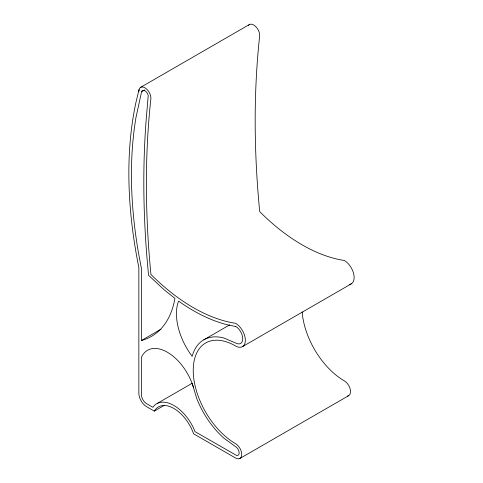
<?xml version="1.0" encoding="UTF-8"?>
<svg xmlns="http://www.w3.org/2000/svg" width="483" height="483" viewBox="0 0 483 483"><rect width="100%" height="100%" fill="white"/><g stroke="black" fill="none" stroke-linecap="round" stroke-linejoin="round"><path stroke-width="0.72" d="M139.056 89.566L135.964 102.354A423.289 244.386 60 0 0 138.85 267.455L138.85 393.271A10.928 6.309 60 0 0 146.572 406.65L154.3 411.111A31.117 17.962 60 0 1 173.94 408.497A31.117 17.962 60 0 1 193.586 433.794L235.541 458.017A8.791 5.078 60 0 0 241.76 454.431A8.791 5.078 60 0 0 235.541 443.66A59.826 34.541 60 0 1 193.236 370.389A59.826 34.541 60 0 1 235.541 345.967A13.886 8.018 60 0 0 245.364 340.292A13.886 8.018 60 0 0 235.541 323.284A172.86 99.8 60 0 1 150.931 274.435A911.379 526.186 60 0 1 150.931 98.23A8.549 4.933 60 0 0 145.679 88.28A8.549 4.933 60 0 0 139.056 89.566L138.85 91.251L138.85 90.418M144.822 89.916L141.567 91.794L135.964 117.586A419.636 242.279 60 0 0 138.313 251.933L141.428 268.59L141.428 340.497L160.972 329.213M140.619 87.338L249.397 24.536M203.79 339.815L229.842 324.769M242.484 346.649L351.268 283.847M157.44 403.317L191.962 383.387M154.3 411.111L164.075 405.472M239.936 458.452L348.72 395.649M192.168 383.188L196.653 398.288A63.508 36.666 60 0 0 223.919 438.19L236.477 447.349A5.108 2.952 60 0 1 239.157 452.927A5.108 2.952 60 0 1 236.477 455.409L195.011 431.639L193.502 427.974A34.782 20.081 60 0 0 154.385 405.394L152.876 407.308L145.902 403.227A7.269 4.196 60 0 1 141.477 395.559L141.428 357.299A39.769 22.961 60 0 1 167.408 352.252A39.769 22.961 60 0 1 193.387 387.294M302.183 311.921A59.826 34.541 60 0 0 344.325 380.858A8.791 5.078 60 0 1 350.326 389.642A8.791 5.078 60 0 1 347.434 396.048M248.437 25.43A8.549 4.933 60 0 1 255.235 26.1A8.549 4.933 60 0 1 259.715 35.428A911.379 526.186 60 0 0 259.715 211.632A172.86 99.8 60 0 0 344.325 260.482A13.886 8.018 60 0 1 353.81 274.362A13.886 8.018 60 0 1 349.233 284.475M141.428 340.497A119.995 69.28 60 0 0 174.937 298.373L164.105 289.764L148.547 275.274L146.983 257.819A915.031 528.293 60 0 1 146.983 110.287L148.215 95.634A4.866 2.807 60 0 0 144.894 90.768A4.866 2.807 60 0 0 141.567 91.794M235.801 326.478L229.467 325.276A176.506 101.907 60 0 1 178.571 301.096A49.103 28.352 60 0 0 192.168 356.351A63.508 36.666 60 0 1 223.919 338.015L237.413 343.751A10.209 5.893 60 0 0 242.762 338.794A10.209 5.893 60 0 0 237.413 327.649L235.801 326.478"/></g></svg>
